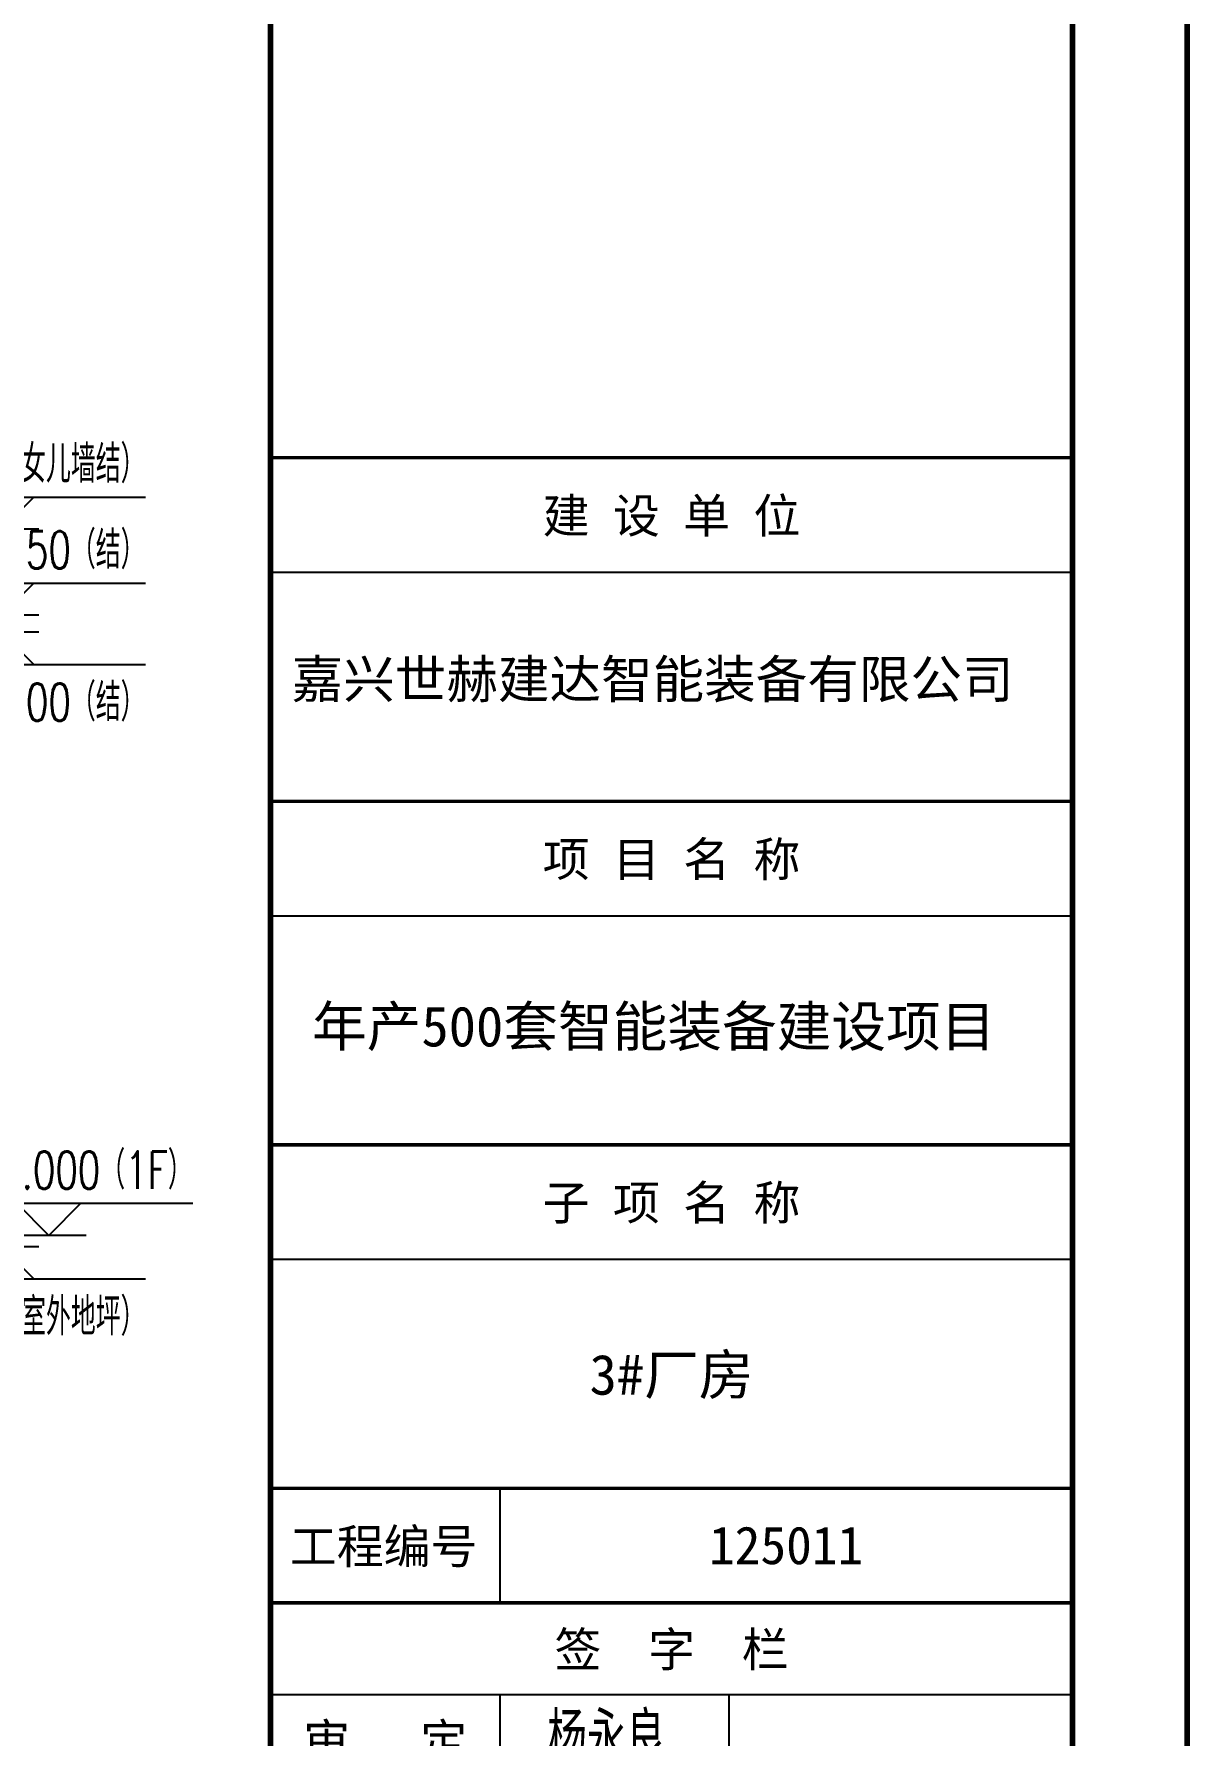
# Model space of a CAD drawing. Extents: x -2072575 to 87763, y 445513 to 805276.
# Drawn here: x 57495 to 87763, y 490101 to 534688 of the extents above; entities that cross this region are included whole.
import ezdxf
from ezdxf.enums import TextEntityAlignment as Align

# ---------------------------------------------------------------- set-up
doc = ezdxf.new("R2010")
doc.units = 0
doc.header["$LTSCALE"] = 1000
doc.layers.get('Defpoints').update_dxf_attribs({"color": 210})
for name, color, linetype in [('0-cxFrame', 155, 'Continuous'), ('3符号', 3, 'Continuous'), ('A-云线', 50, 'Continuous'), ('qianming', 155, 'Continuous')]:
    doc.layers.add(name, color=color, linetype=linetype)
doc.layers.add('0-cxText', color=131, linetype='Continuous', lineweight=25)
doc.styles.add('BZHZ', font='bzxw', dxfattribs={"width": 0.8, "bigfont": 'bzhz'})
doc.styles.add('cx_biaoti', font='')
doc.styles.add('cx_tuming', font='simhei.ttf')
doc.styles.add('cx_tuqian1', font='')
doc.styles.add('卓越符号', font='ROMANS.shx', dxfattribs={"width": 0.7, "bigfont": 'CHINESE.shx'})
doc.styles.add('黑体', font='simhei.ttf', dxfattribs={"height": 12})
doc.styles.get('cx_biaoti').set_extended_font_data('SimSun')
doc.styles.get('cx_tuqian1').set_extended_font_data('SimSun')

# ---------------------------------------------------------------- blocks, each defined once
blk = doc.blocks.new('*U137')
at = {"ltscale": 10}
blk.add_line((3.48, 0), (-6.85, 0), dxfattribs=at)
blk.add_lwpolyline([(3, 3), (0, 0), (-3, 3), (13.45, 3)])
at = {"color": 0, "style": '卓越符号', "width": 0.7, "flags": 8}
blk.add_attdef('±0.000', text='', height=3.5, dxfattribs=at).set_placement((13.45, 4.35), align=Align.RIGHT)
blk = doc.blocks.new('*U138')
at = {"ltscale": 10}
blk.add_line((3.48, 0), (-6.85, 0), dxfattribs=at)
blk.add_lwpolyline([(3, -3), (0, 0), (-3, -3), (13.45, -3)])
at = {"color": 0, "style": '卓越符号', "width": 0.7, "flags": 8}
blk.add_attdef('±0.000', text='', height=3.5, dxfattribs=at).set_placement((13.45, -7.85), align=Align.RIGHT)
blk = doc.blocks.new('20250821140411')
at = {"layer": '3符号', "color": 7}
ref = blk.add_blockref('*U137', (190989.5, 18500), dxfattribs=dict(at, xscale=280, yscale=280, zscale=280))
ref.add_attrib('±0.000', '18.500（女儿墙结）', dxfattribs={"layer": '0', "color": 0, "height": 980, "style": '卓越符号', "width": 0.7}).set_placement((194755.5, 19718), align=Align.RIGHT)
ref = blk.add_blockref('*U137', (190989.5, 16250), dxfattribs=dict(at, xscale=280, yscale=280, zscale=280))
ref.add_attrib('±0.000', '16.250（结）', dxfattribs={"layer": '0', "color": 0, "height": 980, "style": '卓越符号', "width": 0.7}).set_placement((194755.5, 17468), align=Align.RIGHT)
ref = blk.add_blockref('*U138', (190989.5, 15800), dxfattribs=dict(at, xscale=280, yscale=280, zscale=280))
ref.add_attrib('±0.000', '15.800（结）', dxfattribs={"layer": '0', "color": 0, "height": 980, "style": '卓越符号', "width": 0.7}).set_placement((194755.5, 13478.2), align=Align.RIGHT)
ref = blk.add_blockref('*U137', (192225.6, 0), dxfattribs=dict(at, xscale=280, yscale=280, zscale=280))
ref.add_attrib('±0.000', '±0.000（1F）', dxfattribs={"layer": '0', "color": 0, "height": 980, "style": '卓越符号', "width": 0.7}).set_placement((195991.6, 1218), align=Align.RIGHT)
ref = blk.add_blockref('*U138', (190989.5, -300), dxfattribs=dict(at, xscale=280, yscale=280, zscale=280))
ref.add_attrib('±0.000', '-0.300（室外地坪）', dxfattribs={"layer": '0', "color": 0, "height": 980, "style": '卓越符号', "width": 0.7}).set_placement((194755.5, -2621.8), align=Align.RIGHT)
blk = doc.blocks.new('zjcx_lan_qianzi(Dragon)')
for p, q in [((-7000, 4800), (0, 4800)), ((-5000, 4800), (-5000, 0)), ((-3000, 4800), (-3000, 0)), ((-7000, 4000), (0, 4000)), ((-7000, 3200), (0, 3200)), ((-7000, 2400), (0, 2400)), ((-7000, 1600), (0, 1600)), ((-7000, 800), (0, 800))]:
    blk.add_line(p, q)
at = {"const_width": 30}
blk.add_lwpolyline([(-7000, 5600), (0, 5600)], dxfattribs=at)
blk.add_lwpolyline([(-7000, 5600), (0, 5600), (0, 0), (-7000, 0)], close=True, dxfattribs=at)
at = {"style": 'cx_biaoti'}
for s, p in [('签  字  栏', (-3500, 5200)), ('审   定', (-6000, 4400)), ('审   核', (-6000, 3600)), ('校   对', (-6000, 2800)), ('设   计', (-6000, 400))]:
    blk.add_text(s, height=300, dxfattribs=at).set_placement(p, align=Align.MIDDLE)
at = {"style": 'cx_biaoti', "width": 0.85}
for s, p in [('项目负责人', (-6000, 2000)), ('专业负责人', (-6000, 1200))]:
    blk.add_text(s, height=300, dxfattribs=at).set_placement(p, align=Align.MIDDLE)
blk = doc.blocks.new('T-签字(Dragon)')
at = {"layer": '0-cxFrame'}
blk.add_blockref('zjcx_lan_qianzi(Dragon)', (0, 0), dxfattribs=at)
at = {"layer": 'qianming', "style": 'BZHZ', "width": 0.8}
for s, p in [('杨永良', (-4069, 4444)), ('姚建中', (-4069, 3644)), ('姜旭超', (-4069, 2844)), ('宋月飞', (-4069, 2044)), ('宋月飞', (-4069, 1244)), ('叶佳超', (-4069, 444))]:
    blk.add_text(s, height=450, dxfattribs=at).set_placement(p, align=Align.MIDDLE)
blk = doc.blocks.new('zjcx_lan_xiangmu(Dragon)')
for p, q in [((-7000, 9000), (0, 9000)), ((-7000, 6000), (0, 6000)), ((-7000, 3000), (0, 3000)), ((-5000, 1000), (-5000, 0))]:
    blk.add_line(p, q)
at = {"const_width": 30}
for points in [[(-7000, 10000), (0, 10000)], [(-7000, 7000), (0, 7000)], [(-7000, 7000), (0, 7000)], [(-7000, 4000), (0, 4000)], [(-7000, 4000), (0, 4000)], [(-7000, 1000), (0, 1000)], [(-7000, 0), (0, 0)]]:
    blk.add_lwpolyline(points, dxfattribs=at)
blk.add_lwpolyline([(-7000, 10000), (0, 10000), (0, 0), (-7000, 0)], close=True)
at = {"style": 'cx_biaoti'}
for s, p in [('建 设 单 位', (-3500, 9500)), ('项 目 名 称', (-3500, 6500)), ('子 项 名 称', (-3500, 3500)), ('工程编号', (-6013, 500))]:
    blk.add_text(s, height=300, dxfattribs=at).set_placement(p, align=Align.MIDDLE)
blk = doc.blocks.new('T-项目(Dragon)')
blk.add_blockref('zjcx_lan_xiangmu(Dragon)', (0, 0))
at = {"color": 3, "style": 'cx_tuming'}
for s, height, p in [('嘉兴世赫建达智能装备有限公司', 330, (-6816, 7901)), ('年产500套智能装备建设项目 ', 350, (-6638, 4859))]:
    blk.add_text(s, height=height, dxfattribs=at).set_placement(p)
blk = doc.blocks.new('zjcx_T1(Dragon)')
at = {"layer": '0-cxFrame', "const_width": 50}
blk.add_lwpolyline([(-7000, 0), (0, 0), (0, 57400), (-7000, 57400)], close=True, dxfattribs=at)
at = {"layer": '0-cxFrame'}
for name, p in [('T-项目(Dragon)', (0, 15000)), ('T-签字(Dragon)', (0, 9400))]:
    blk.add_blockref(name, p, dxfattribs=at)
blk = doc.blocks.new('TK22.A1 L(Dragon)')
at = {"layer": '0-cxFrame', "color": 7, "const_width": 0.5}
blk.add_lwpolyline([(0, 0), (-841, 0), (-841, 594), (0, 594)], close=True, dxfattribs=at)
at = {"layer": '0-cxFrame', "const_width": 0.5}
for points in [[(-80, 10), (-821, 10), (-821, 584), (-80, 584)], [(-10, 10), (-80, 10), (-80, 584), (-10, 584)]]:
    blk.add_lwpolyline(points, close=True, dxfattribs=at)
at = {"layer": '0-cxFrame', "xscale": 0.01, "yscale": 0.01, "zscale": 0.01}
blk.add_blockref('zjcx_T1(Dragon)', (-10, 10), dxfattribs=at)
at = {"style": '黑体', "flags": 4}
blk.add_attdef('图幅', text='', height=3.3, dxfattribs=at).set_placement((-40, 3), align=Align.RIGHT)
at = {"layer": '0-cxText', "flags": 4}
for tag, height, style, p in [('建设单位', 3.5, 'cx_tuming', (-45, 240)), ('项目名称', 3.5, 'cx_tuming', (-45, 210)), ('子项名称', 3.5, 'cx_tuming', (-45, 180)), ('工程编号', 3.3, 'cx_tuqian1', (-35, 165)), ('图名1', 3.5, 'cx_tuming', (-45, 87)), ('图名2', 3.5, 'cx_tuming', (-45, 79)), ('图名3', 3.5, 'cx_tuming', (-45, 71)), ('出图日期', 3.3, 'cx_tuqian1', (-39, 60)), ('专业', 3.3, 'cx_tuqian1', (-55, 52)), ('版次', 3.3, 'cx_tuqian1', (-20, 44)), ('图号', 3.3, 'cx_tuqian1', (-55, 44))]:
    blk.add_attdef(tag, text='', height=height, dxfattribs=dict(at, style=style)).set_placement(p, align=Align.MIDDLE)
at = {"layer": 'Defpoints', "color": 6, "flags": 4}
for tag, height, style, p in [('tufu', 3.3, '黑体', (-12, 12)), ('dwfname', 4, 'cx_tuqian1', (-80, 3))]:
    blk.add_attdef(tag, text='', height=height, dxfattribs=dict(at, style=style)).set_placement(p, align=Align.RIGHT)

msp = doc.modelspace()

# ---------------------------------------------------------------- block references
at = {"layer": '0-cxFrame'}
ref = msp.add_blockref('TK22.A1 L(Dragon)', (87688.5, 445588), dxfattribs=dict(at, xscale=300, yscale=300, zscale=300))
ref.add_attrib('子项名称', '3#厂房', dxfattribs={"layer": '0-cxText', "height": 1050, "style": 'cx_tuming'}).set_placement((74188.5, 499588), align=Align.MIDDLE)
ref.add_attrib('工程编号', '125011', dxfattribs={"layer": '0-cxText', "height": 990, "style": 'cx_tuqian1'}).set_placement((77188.5, 495088), align=Align.MIDDLE)
at = {"layer": 'A-云线', "ltscale": 10}
msp.add_blockref('20250821140411', (-134341.8, 503214.7), dxfattribs=at)

doc.saveas('drawing.dxf')
